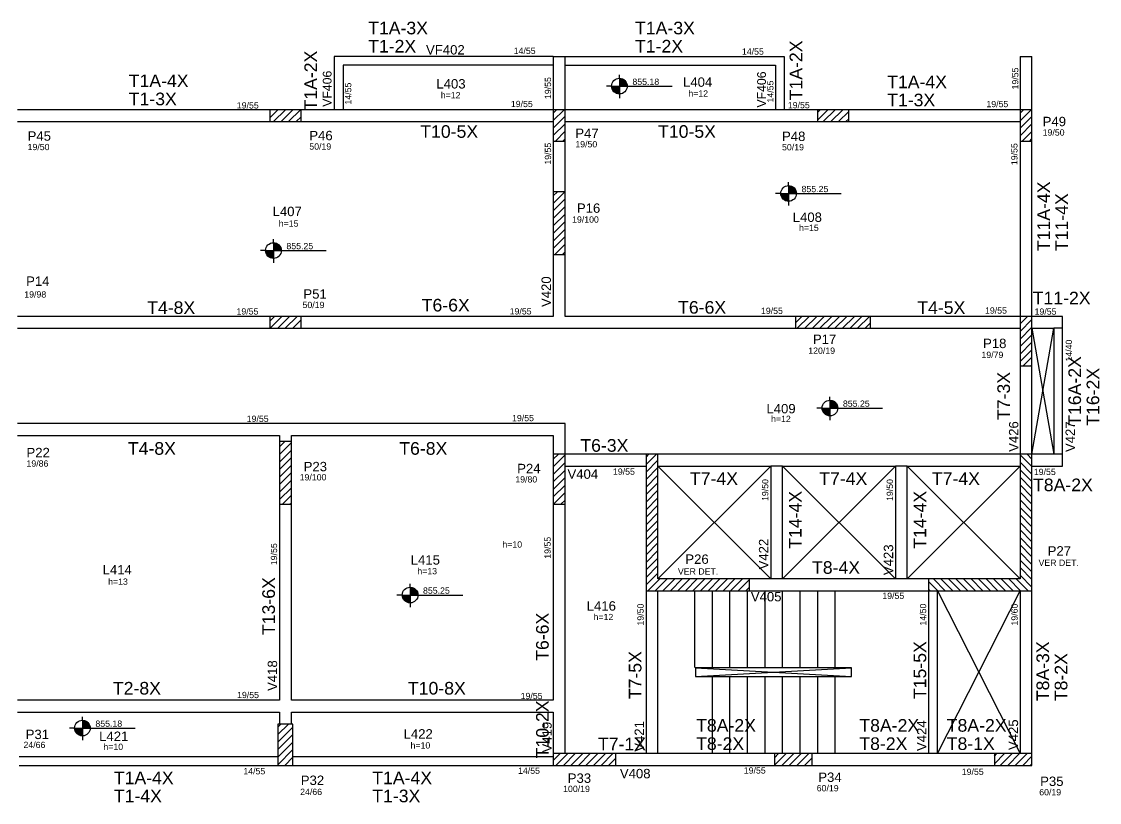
# Model space of a CAD drawing. Header units: millimetres. Extents: x 2785 to 6336, y 2570 to 3835.
# Drawn here: x 4616 to 6336, y 2588 to 3835 of the extents above; entities that cross this region are included whole.
import ezdxf

# ---------------------------------------------------------------- set-up
doc = ezdxf.new("R2010")
doc.units = ezdxf.units.MM
for name, color, linetype in [('1', 1, 'Continuous'), ('3', 3, 'Continuous'), ('4', 4, 'Continuous'), ('7', 7, 'Continuous'), ('9', 9, 'Continuous')]:
    doc.layers.add(name, color=color, linetype=linetype)
doc.layers.add('NOME DA VIGA', color=6, linetype='Continuous', lineweight=25)
doc.styles.get("Standard").update_dxf_attribs({"font": 'arial.ttf'})

msp = doc.modelspace()

# ---------------------------------------------------------------- linework, layer by layer
at = {"layer": '1', "linetype": 'Continuous'}
for p, q in [((6228.7, 3144.4), (6263.7, 3345.4)), ((6228.7, 3345.4), (6263.7, 3144.4)), ((6228.7, 3144.4), (6263.7, 3345.4)), ((6228.7, 3345.4), (6263.7, 3144.4)), ((5631.7, 2945.4), (5811.7, 3125.4)), ((5631.7, 3125.4), (5811.7, 2945.4)), ((5631.7, 2945.4), (5811.7, 3125.4)), ((5631.7, 3125.4), (5811.7, 2945.4)), ((5830.7, 2945.4), (6010.7, 3125.4)), ((5830.7, 3125.4), (6010.7, 2945.4)), ((5830.7, 2945.4), (6010.7, 3125.4)), ((5830.7, 3125.4), (6010.7, 2945.4)), ((6029.7, 2945.4), (6209.7, 3125.4)), ((6029.7, 3125.4), (6209.7, 2945.4)), ((6029.7, 2945.4), (6209.7, 3125.4)), ((6029.7, 3125.4), (6209.7, 2945.4)), ((6077.7, 2666.4), (6209.7, 2926.4)), ((6077.7, 2926.4), (6209.7, 2666.4)), ((6077.7, 2666.4), (6209.7, 2926.4)), ((6077.7, 2926.4), (6209.7, 2666.4))]:
    msp.add_line(p, q, dxfattribs=at)
at = {"layer": '3', "linetype": 'Continuous'}
for p, q in [((5464.7, 3779.4), (5115.2, 3779.4)), ((5115.2, 3779.4), (5115.2, 3694.4)), ((5483.7, 3779.4), (5833.2, 3779.4)), ((5833.2, 3779.4), (5833.2, 3694.4)), ((5129.2, 3765.4), (5129.2, 3694.4)), ((5464.7, 3765.4), (5129.2, 3765.4)), ((5483.7, 3765.4), (5819.2, 3765.4)), ((5819.2, 3765.4), (5819.2, 3694.4)), ((5570.3, 3744.6), (5570.3, 3750.1)), ((5570.3, 3744.6), (5570.3, 3719.6)), ((5570.3, 3743.9), (5574.2, 3743.9)), ((5570.3, 3743.2), (5576.1, 3743.2)), ((5570.3, 3742.4), (5577.4, 3742.4)), ((5570.3, 3741.6), (5578.4, 3741.6)), ((5570.3, 3740.8), (5579.3, 3740.8)), ((5570.3, 3740), (5580, 3740)), ((5570.3, 3739.2), (5580.6, 3739.2)), ((5570.3, 3738.4), (5581.1, 3738.4)), ((5570.3, 3737.6), (5581.5, 3737.6)), ((5570.3, 3736.8), (5581.9, 3736.8)), ((5570.3, 3736), (5582.2, 3736)), ((5570.3, 3735.2), (5582.4, 3735.2)), ((5570.3, 3734.4), (5582.6, 3734.4)), ((5570.3, 3733.6), (5582.7, 3733.6)), ((5557.8, 3732.1), (5549.4, 3732.1)), ((5557.8, 3732.1), (5582.8, 3732.1)), ((5570.3, 3731.3), (5557.8, 3731.3)), ((5570.3, 3730.5), (5557.9, 3730.5)), ((5570.3, 3729.7), (5558, 3729.7)), ((5570.3, 3728.9), (5558.2, 3728.9)), ((5570.3, 3728.1), (5558.5, 3728.1)), ((5570.3, 3727.3), (5558.8, 3727.3)), ((5570.3, 3726.5), (5559.1, 3726.5)), ((5570.3, 3725.7), (5559.5, 3725.7)), ((5570.3, 3724.9), (5560.1, 3724.9)), ((5570.3, 3724.1), (5560.7, 3724.1)), ((5570.3, 3723.3), (5561.4, 3723.3)), ((5570.3, 3722.5), (5562.2, 3722.5)), ((5570.3, 3721.7), (5563.2, 3721.7)), ((5570.3, 3721), (5564.6, 3721)), ((5570.3, 3720.2), (5566.5, 3720.2)), ((5570.3, 3732.8), (5582.8, 3732.8)), ((5570.3, 3719.6), (5570.3, 3712.7)), ((5582.8, 3732.1), (5654.2, 3732.1)), ((5012.2, 3681.4), (5025.2, 3694.4)), ((5012.2, 3693.4), (5013.1, 3694.4)), ((5018.2, 3675.4), (5037.2, 3694.4)), ((5030.2, 3675.4), (5049.2, 3694.4)), ((5042.2, 3675.4), (5061.2, 3694.4)), ((5054.2, 3675.4), (5062.2, 3683.3)), ((5464.7, 3677.1), (5481.9, 3694.4)), ((5464.7, 3689.1), (5469.9, 3694.4)), ((5464.7, 3665.1), (5483.7, 3684.1)), ((5886.2, 3677.9), (5902.7, 3694.4)), ((5886.2, 3689.9), (5890.7, 3694.4)), ((5895.7, 3675.4), (5914.7, 3694.4)), ((5907.7, 3675.4), (5926.7, 3694.4)), ((5919.7, 3675.4), (5936.2, 3691.8)), ((6209.7, 3676.8), (6227.2, 3694.4)), ((6209.7, 3688.9), (6215.2, 3694.4)), ((6209.7, 3664.8), (6228.7, 3683.8)), ((5464.7, 3653.1), (5483.7, 3672.1)), ((5931.8, 3675.4), (5936.2, 3679.8)), ((6209.7, 3652.8), (6228.7, 3671.8)), ((5468, 3644.4), (5483.7, 3660.1)), ((5480, 3644.4), (5483.7, 3648)), ((6213.3, 3644.4), (6228.7, 3659.8)), ((6225.3, 3644.4), (6228.7, 3647.7)), ((5840.3, 3573.2), (5840.3, 3578.7)), ((5464.7, 3544.9), (5483.2, 3563.4)), ((5464.7, 3556.9), (5471.2, 3563.4)), ((5840.3, 3573.2), (5840.3, 3548.2)), ((5840.3, 3572.6), (5844.2, 3572.6)), ((5840.3, 3571.8), (5846.1, 3571.8)), ((5840.3, 3571), (5847.4, 3571)), ((5840.3, 3570.2), (5848.4, 3570.2)), ((5840.3, 3569.4), (5849.3, 3569.4)), ((5840.3, 3568.6), (5850, 3568.6)), ((5840.3, 3567.8), (5850.6, 3567.8)), ((5840.3, 3567.1), (5851.1, 3567.1)), ((5840.3, 3566.3), (5851.5, 3566.3)), ((5840.3, 3565.5), (5851.9, 3565.5)), ((5840.3, 3564.7), (5852.2, 3564.7)), ((5840.3, 3563.9), (5852.4, 3563.9)), ((5840.3, 3563.1), (5852.6, 3563.1)), ((5840.3, 3562.3), (5852.7, 3562.3)), ((5840.3, 3561.5), (5852.8, 3561.5)), ((5464.7, 3532.9), (5483.7, 3551.9)), ((5827.8, 3560.7), (5819.4, 3560.7)), ((5827.8, 3560.7), (5852.8, 3560.7)), ((5840.3, 3559.9), (5827.8, 3559.9)), ((5840.3, 3559.1), (5827.9, 3559.1)), ((5840.3, 3558.3), (5828, 3558.3)), ((5840.3, 3557.5), (5828.2, 3557.5)), ((5840.3, 3556.7), (5828.5, 3556.7)), ((5840.3, 3556), (5828.8, 3556)), ((5840.3, 3555.2), (5829.1, 3555.2)), ((5840.3, 3554.4), (5829.5, 3554.4)), ((5840.3, 3553.6), (5830.1, 3553.6)), ((5840.3, 3552.8), (5830.7, 3552.8)), ((5840.3, 3552), (5831.4, 3552)), ((5840.3, 3551.2), (5832.2, 3551.2)), ((5840.3, 3550.4), (5833.2, 3550.4)), ((5840.3, 3549.6), (5834.6, 3549.6)), ((5840.3, 3548.8), (5836.5, 3548.8)), ((5840.3, 3548.2), (5840.3, 3541.3)), ((5852.8, 3560.7), (5924.2, 3560.7)), ((5464.7, 3520.9), (5483.7, 3539.9)), ((5464.7, 3508.8), (5483.7, 3527.8)), ((5464.7, 3496.8), (5483.7, 3515.8)), ((5464.7, 3484.8), (5483.7, 3503.8)), ((5018.1, 3482.1), (5018.1, 3487.6)), ((5018.1, 3482.1), (5018.1, 3457.1)), ((5018.1, 3481.5), (5022, 3481.5)), ((5018.1, 3480.7), (5023.9, 3480.7)), ((5018.1, 3479.9), (5025.2, 3479.9)), ((5018.1, 3479.1), (5026.2, 3479.1)), ((5018.1, 3478.3), (5027.1, 3478.3)), ((5018.1, 3477.5), (5027.8, 3477.5)), ((5018.1, 3476.7), (5028.4, 3476.7)), ((5018.1, 3476), (5028.9, 3476)), ((5464.7, 3472.8), (5483.7, 3491.8)), ((5467.3, 3463.4), (5483.7, 3479.7)), ((5005.6, 3469.6), (4997.2, 3469.6)), ((5005.6, 3469.6), (5030.6, 3469.6)), ((5018.1, 3468.8), (5005.6, 3468.8)), ((5018.1, 3468), (5005.7, 3468)), ((5018.1, 3467.2), (5005.9, 3467.2)), ((5018.1, 3466.4), (5006, 3466.4)), ((5018.1, 3465.6), (5006.3, 3465.6)), ((5018.1, 3464.9), (5006.6, 3464.9)), ((5018.1, 3464.1), (5006.9, 3464.1)), ((5018.1, 3463.3), (5007.4, 3463.3)), ((5018.1, 3462.5), (5007.9, 3462.5)), ((5018.1, 3461.7), (5008.5, 3461.7)), ((5018.1, 3460.9), (5009.2, 3460.9)), ((5018.1, 3460.1), (5010, 3460.1)), ((5018.1, 3459.3), (5011.1, 3459.3)), ((5018.1, 3458.5), (5012.4, 3458.5)), ((5018.1, 3475.2), (5029.3, 3475.2)), ((5018.1, 3474.4), (5029.7, 3474.4)), ((5018.1, 3473.6), (5030, 3473.6)), ((5018.1, 3472.8), (5030.2, 3472.8)), ((5018.1, 3472), (5030.4, 3472)), ((5018.1, 3471.2), (5030.5, 3471.2)), ((5018.1, 3470.4), (5030.6, 3470.4)), ((5030.6, 3469.6), (5102, 3469.6)), ((5479.3, 3463.4), (5483.7, 3467.7)), ((5018.1, 3457.7), (5014.3, 3457.7)), ((5018.1, 3457.1), (5018.1, 3450.2)), ((5012.2, 3356.9), (5019.7, 3364.4)), ((5012.7, 3345.4), (5031.7, 3364.4)), ((5024.8, 3345.4), (5043.8, 3364.4)), ((5036.8, 3345.4), (5055.8, 3364.4)), ((5048.8, 3345.4), (5062.2, 3358.8)), ((5851.2, 3354.4), (5861.2, 3364.4)), ((5854.2, 3345.4), (5873.2, 3364.4)), ((5866.2, 3345.4), (5885.2, 3364.4)), ((5878.2, 3345.4), (5897.2, 3364.4)), ((5890.3, 3345.4), (5909.3, 3364.4)), ((5902.3, 3345.4), (5921.3, 3364.4)), ((5914.3, 3345.4), (5933.3, 3364.4)), ((5926.3, 3345.4), (5945.3, 3364.4)), ((5938.3, 3345.4), (5957.3, 3364.4)), ((5950.4, 3345.4), (5969.4, 3364.4)), ((6209.7, 3352.3), (6221.8, 3364.4)), ((6209.7, 3364.3), (6209.8, 3364.4)), ((6209.7, 3340.2), (6228.7, 3359.2)), ((5060.8, 3345.4), (5062.2, 3346.7)), ((5962.4, 3345.4), (5971.2, 3354.2)), ((6209.7, 3328.2), (6228.7, 3347.2)), ((6209.7, 3316.2), (6228.7, 3335.2)), ((6209.7, 3304.2), (6228.7, 3323.2)), ((6209.7, 3292.2), (6228.7, 3311.2)), ((6214.9, 3285.4), (6228.7, 3299.1)), ((6226.9, 3285.4), (6228.7, 3287.1)), ((5906.3, 3230.6), (5906.3, 3236.1)), ((5893.8, 3218.1), (5885.4, 3218.1)), ((5893.8, 3218.1), (5918.8, 3218.1)), ((5906.3, 3217.3), (5893.8, 3217.3)), ((5906.3, 3230.6), (5906.3, 3205.6)), ((5906.3, 3229.9), (5910.1, 3229.9)), ((5906.3, 3229.2), (5912, 3229.2)), ((5906.3, 3228.4), (5913.4, 3228.4)), ((5906.3, 3227.6), (5914.4, 3227.6)), ((5906.3, 3226.8), (5915.3, 3226.8)), ((5906.3, 3226), (5916, 3226)), ((5906.3, 3225.2), (5916.6, 3225.2)), ((5906.3, 3224.4), (5917.1, 3224.4)), ((5906.3, 3223.6), (5917.5, 3223.6)), ((5906.3, 3222.8), (5917.9, 3222.8)), ((5906.3, 3222), (5918.2, 3222)), ((5906.3, 3221.2), (5918.4, 3221.2)), ((5906.3, 3220.4), (5918.6, 3220.4)), ((5906.3, 3219.6), (5918.7, 3219.6)), ((5906.3, 3218.8), (5918.8, 3218.8)), ((5918.8, 3218.1), (5990.2, 3218.1)), ((5906.3, 3216.5), (5893.9, 3216.5)), ((5906.3, 3215.7), (5894, 3215.7)), ((5906.3, 3214.9), (5894.2, 3214.9)), ((5906.3, 3214.1), (5894.4, 3214.1)), ((5906.3, 3213.3), (5894.7, 3213.3)), ((5906.3, 3212.5), (5895.1, 3212.5)), ((5906.3, 3211.7), (5895.5, 3211.7)), ((5906.3, 3210.9), (5896, 3210.9)), ((5906.3, 3210.1), (5896.6, 3210.1)), ((5906.3, 3209.3), (5897.3, 3209.3)), ((5906.3, 3208.5), (5898.2, 3208.5)), ((5906.3, 3207.7), (5899.2, 3207.7)), ((5906.3, 3207), (5900.5, 3207)), ((5906.3, 3206.2), (5902.4, 3206.2)), ((5906.3, 3205.6), (5906.3, 3198.7)), ((5027.7, 3156), (5036.1, 3164.4)), ((5027.7, 3144), (5046.7, 3163)), ((5027.7, 3131.9), (5046.7, 3150.9)), ((5027.7, 3119.9), (5046.7, 3138.9)), ((5464.7, 3136.2), (5472.9, 3144.4)), ((5464.7, 3124.2), (5483.7, 3143.2)), ((5464.7, 3112.1), (5483.7, 3131.1)), ((5612.7, 3127.9), (5629.2, 3144.4)), ((5612.7, 3139.9), (5617.1, 3144.4)), ((5612.7, 3115.9), (5631.7, 3134.9)), ((6209.7, 3143.6), (6228.7, 3124.6)), ((6209.7, 3131.6), (6228.7, 3112.6)), ((6221, 3144.4), (6228.7, 3136.6)), ((5027.7, 3107.9), (5046.7, 3126.9)), ((5027.7, 3095.9), (5046.7, 3114.9)), ((5464.7, 3100.1), (5483.7, 3119.1)), ((5612.7, 3103.9), (5631.7, 3122.9)), ((6209.7, 3119.6), (6228.7, 3100.6)), ((5027.7, 3083.9), (5046.7, 3102.9)), ((5464.7, 3088.1), (5483.7, 3107.1)), ((5612.7, 3091.9), (5631.7, 3110.9)), ((5612.7, 3079.8), (5631.7, 3098.8)), ((6209.7, 3107.6), (6228.7, 3088.6)), ((5027.7, 3071.8), (5046.7, 3090.8)), ((5464.7, 3076.1), (5483.7, 3095.1)), ((5465, 3064.4), (5483.7, 3083.1)), ((5612.7, 3067.8), (5631.7, 3086.8)), ((6209.7, 3095.5), (6228.7, 3076.5)), ((6209.7, 3083.5), (6228.7, 3064.5)), ((5032.3, 3064.4), (5046.7, 3078.8)), ((5044.3, 3064.4), (5046.7, 3066.8)), ((5477, 3064.4), (5483.7, 3071)), ((5612.7, 3055.8), (5631.7, 3074.8)), ((5612.7, 3043.8), (5631.7, 3062.8)), ((6209.7, 3071.5), (6228.7, 3052.5)), ((5612.7, 3031.7), (5631.7, 3050.7)), ((6209.7, 3059.5), (6228.7, 3040.5)), ((6209.7, 3047.4), (6228.7, 3028.4)), ((5612.7, 3019.7), (5631.7, 3038.7)), ((6209.7, 3035.4), (6228.7, 3016.4)), ((5612.7, 3007.7), (5631.7, 3026.7)), ((5612.7, 2995.7), (5631.7, 3014.7)), ((6209.7, 3023.4), (6228.7, 3004.4)), ((6209.7, 3011.4), (6228.7, 2992.4)), ((5612.7, 2983.7), (5631.7, 3002.7)), ((6209.7, 2999.4), (6228.7, 2980.4)), ((5612.7, 2971.6), (5631.7, 2990.6)), ((5612.7, 2959.6), (5631.7, 2978.6)), ((6209.7, 2987.3), (6228.7, 2968.3)), ((5612.7, 2947.6), (5631.7, 2966.6)), ((6209.7, 2975.3), (6228.7, 2956.3)), ((6209.7, 2963.3), (6228.7, 2944.3)), ((5612.7, 2935.6), (5631.7, 2954.6)), ((5615.5, 2926.4), (5634.5, 2945.4)), ((5627.5, 2926.4), (5646.5, 2945.4)), ((5639.5, 2926.4), (5658.5, 2945.4)), ((5651.6, 2926.4), (5670.6, 2945.4)), ((5663.6, 2926.4), (5682.6, 2945.4)), ((5675.6, 2926.4), (5694.6, 2945.4)), ((5687.6, 2926.4), (5706.6, 2945.4)), ((5699.7, 2926.4), (5718.7, 2945.4)), ((5711.7, 2926.4), (5730.7, 2945.4)), ((5723.7, 2926.4), (5742.7, 2945.4)), ((5735.7, 2926.4), (5754.7, 2945.4)), ((5747.7, 2926.4), (5766.7, 2945.4)), ((5759.8, 2926.4), (5777.7, 2944.3)), ((6071.4, 2945.4), (6090.4, 2926.4)), ((6083.4, 2945.4), (6102.4, 2926.4)), ((6095.4, 2945.4), (6114.4, 2926.4)), ((6107.4, 2945.4), (6126.4, 2926.4)), ((6119.4, 2945.4), (6138.4, 2926.4)), ((6131.5, 2945.4), (6150.5, 2926.4)), ((6143.5, 2945.4), (6162.5, 2926.4)), ((6155.5, 2945.4), (6174.5, 2926.4)), ((6167.5, 2945.4), (6186.5, 2926.4)), ((6179.6, 2945.4), (6198.6, 2926.4)), ((6191.6, 2945.4), (6210.6, 2926.4)), ((6203.6, 2945.4), (6222.6, 2926.4)), ((6209.7, 2951.3), (6228.7, 2932.3)), ((5236.2, 2932), (5236.2, 2937.5)), ((5236.2, 2932), (5236.2, 2907)), ((5236.2, 2931.4), (5240, 2931.4)), ((5236.2, 2930.6), (5241.9, 2930.6)), ((5236.2, 2929.8), (5243.2, 2929.8)), ((5236.2, 2929), (5244.3, 2929)), ((5236.2, 2928.2), (5245.1, 2928.2)), ((5236.2, 2927.4), (5245.8, 2927.4)), ((5236.2, 2926.6), (5246.4, 2926.6)), ((5236.2, 2925.8), (5246.9, 2925.8)), ((5236.2, 2925), (5247.4, 2925)), ((5771.8, 2926.4), (5777.7, 2932.3)), ((6063.7, 2941), (6078.3, 2926.4)), ((6063.7, 2929), (6066.3, 2926.4)), ((5223.7, 2919.5), (5215.2, 2919.5)), ((5223.7, 2919.5), (5248.7, 2919.5)), ((5236.2, 2918.7), (5223.7, 2918.7)), ((5236.2, 2917.9), (5223.8, 2917.9)), ((5236.2, 2917.1), (5223.9, 2917.1)), ((5236.2, 2916.3), (5224.1, 2916.3)), ((5236.2, 2915.5), (5224.3, 2915.5)), ((5236.2, 2914.7), (5224.6, 2914.7)), ((5236.2, 2913.9), (5225, 2913.9)), ((5236.2, 2913.1), (5225.4, 2913.1)), ((5236.2, 2912.4), (5225.9, 2912.4)), ((5236.2, 2911.6), (5226.5, 2911.6)), ((5236.2, 2910.8), (5227.2, 2910.8)), ((5236.2, 2910), (5228, 2910)), ((5236.2, 2909.2), (5229.1, 2909.2)), ((5236.2, 2908.4), (5230.4, 2908.4)), ((5236.2, 2907.6), (5232.3, 2907.6)), ((5236.2, 2924.2), (5247.7, 2924.2)), ((5236.2, 2923.5), (5248, 2923.5)), ((5236.2, 2922.7), (5248.2, 2922.7)), ((5236.2, 2921.9), (5248.4, 2921.9)), ((5236.2, 2921.1), (5248.6, 2921.1)), ((5236.2, 2920.3), (5248.7, 2920.3)), ((5248.7, 2919.5), (5320.1, 2919.5)), ((5236.2, 2907), (5236.2, 2900.1)), ((4713.2, 2719.5), (4713.2, 2725)), ((4713.2, 2719.5), (4713.2, 2694.5)), ((4713.2, 2718.9), (4717.1, 2718.9)), ((4700.7, 2707), (4692.3, 2707)), ((4700.7, 2707), (4725.7, 2707)), ((4713.2, 2706.2), (4700.7, 2706.2)), ((4713.2, 2705.4), (4700.8, 2705.4)), ((4713.2, 2704.6), (4701, 2704.6)), ((4713.2, 2703.8), (4701.1, 2703.8)), ((4713.2, 2703), (4701.4, 2703)), ((4713.2, 2702.2), (4701.7, 2702.2)), ((4713.2, 2701.4), (4702, 2701.4)), ((4713.2, 2718.1), (4719, 2718.1)), ((4713.2, 2717.3), (4720.3, 2717.3)), ((4713.2, 2716.5), (4721.3, 2716.5)), ((4713.2, 2715.7), (4722.2, 2715.7)), ((4713.2, 2714.9), (4722.9, 2714.9)), ((4713.2, 2714.1), (4723.5, 2714.1)), ((4713.2, 2713.3), (4724, 2713.3)), ((4713.2, 2712.5), (4724.4, 2712.5)), ((4713.2, 2711.8), (4724.8, 2711.8)), ((4713.2, 2711), (4725.1, 2711)), ((4713.2, 2710.2), (4725.3, 2710.2)), ((4713.2, 2709.4), (4725.5, 2709.4)), ((4713.2, 2708.6), (4725.6, 2708.6)), ((4713.2, 2707.8), (4725.7, 2707.8)), ((4725.7, 2707), (4797.1, 2707)), ((5025.2, 2696.7), (5041.9, 2713.4)), ((5025.2, 2708.7), (5029.9, 2713.4)), ((5025.2, 2684.7), (5049.2, 2708.7)), ((4713.2, 2700.7), (4702.5, 2700.7)), ((4713.2, 2699.9), (4703, 2699.9)), ((4713.2, 2699.1), (4703.6, 2699.1)), ((4713.2, 2698.3), (4704.3, 2698.3)), ((4713.2, 2697.5), (4705.1, 2697.5)), ((4713.2, 2696.7), (4706.2, 2696.7)), ((4713.2, 2695.9), (4707.5, 2695.9)), ((4713.2, 2695.1), (4709.4, 2695.1)), ((4713.2, 2694.5), (4713.2, 2687.6)), ((5025.2, 2672.6), (5049.2, 2696.6)), ((5025.2, 2660.6), (5049.2, 2684.6)), ((5025.2, 2648.6), (5049.2, 2672.6)), ((5036, 2647.4), (5049.2, 2660.6)), ((5464.7, 2655.4), (5475.7, 2666.4)), ((5468.7, 2647.4), (5487.7, 2666.4)), ((5480.8, 2647.4), (5499.8, 2666.4)), ((5492.8, 2647.4), (5511.8, 2666.4)), ((5504.8, 2647.4), (5523.8, 2666.4)), ((5516.8, 2647.4), (5535.8, 2666.4)), ((5528.8, 2647.4), (5547.8, 2666.4)), ((5540.9, 2647.4), (5559.9, 2666.4)), ((5552.9, 2647.4), (5564.7, 2659.2)), ((5817.7, 2647.7), (5836.3, 2666.4)), ((5817.7, 2659.7), (5824.3, 2666.4)), ((5829.4, 2647.4), (5848.4, 2666.4)), ((5841.4, 2647.4), (5860.4, 2666.4)), ((5853.4, 2647.4), (5872.4, 2666.4)), ((5865.4, 2647.4), (5877.7, 2659.6)), ((6168.7, 2650.1), (6184.9, 2666.4)), ((6168.7, 2662.1), (6172.9, 2666.4)), ((6178, 2647.4), (6197, 2666.4)), ((6190, 2647.4), (6209, 2666.4)), ((6202, 2647.4), (6221, 2666.4)), ((6214, 2647.4), (6228.7, 2662)), ((6226, 2647.4), (6228.7, 2650)), ((5048, 2647.4), (5049.2, 2648.6)), ((5877.4, 2647.4), (5877.7, 2647.6))]:
    msp.add_line(p, q, dxfattribs=at)
for points in [[(5464.7, 3779.4), (5464.7, 3694.4)], [(5464.7, 3779.4), (5483.7, 3779.4)], [(5483.7, 3694.4), (5483.7, 3779.4)], [(6209.7, 3779.4), (6209.7, 3694.4)], [(6209.7, 3779.4), (6228.7, 3779.4)], [(6228.7, 3694.4), (6228.7, 3779.4)], [(5012.2, 3694.4), (4609.7, 3694.4)], [(5464.7, 3694.4), (5062.2, 3694.4)], [(5886.2, 3694.4), (5483.7, 3694.4)], [(6209.7, 3694.4), (5936.2, 3694.4)], [(4609.7, 3675.4), (5012.2, 3675.4)], [(5062.2, 3675.4), (5464.7, 3675.4)], [(5483.7, 3675.4), (5886.2, 3675.4)], [(5936.2, 3675.4), (6209.7, 3675.4)], [(5464.7, 3644.4), (5464.7, 3563.4)], [(5483.7, 3563.4), (5483.7, 3644.4)], [(6209.7, 3644.4), (6209.7, 3364.4)], [(6228.7, 3364.4), (6228.7, 3644.4)], [(5464.7, 3463.4), (5464.7, 3364.4)], [(5483.7, 3364.4), (5483.7, 3463.4)], [(5012.2, 3364.4), (4609.7, 3364.4)], [(5464.7, 3364.4), (5062.2, 3364.4)], [(5851.2, 3364.4), (5483.7, 3364.4)], [(6209.7, 3364.4), (5971.2, 3364.4)], [(6277.7, 3364.4), (6228.7, 3364.4)], [(6277.7, 3125.4), (6277.7, 3364.4)], [(4609.7, 3345.4), (5012.2, 3345.4)], [(5062.2, 3345.4), (5474.2, 3345.4)], [(5474.2, 3345.4), (5851.2, 3345.4)], [(5971.2, 3345.4), (6209.7, 3345.4)], [(6228.7, 3345.4), (6263.7, 3345.4)], [(6263.7, 3345.4), (6263.7, 3144.4)], [(6277.7, 3345.4), (6263.7, 3345.4)], [(6209.7, 3285.4), (6209.7, 3144.4)], [(6228.7, 3144.4), (6228.7, 3285.4)], [(5037.2, 3193.4), (4609.7, 3193.4)], [(5483.7, 3193.4), (5037.2, 3193.4)], [(5483.7, 3144.4), (5483.7, 3193.4)], [(4609.7, 3174.4), (5027.7, 3174.4)], [(5027.7, 3174.4), (5027.7, 3164.4)], [(5046.7, 3174.4), (5464.7, 3174.4)], [(5046.7, 3164.4), (5046.7, 3174.4)], [(5464.7, 3174.4), (5464.7, 3144.4)], [(5612.7, 3144.4), (5483.7, 3144.4)], [(5821.2, 3144.4), (5631.7, 3144.4)], [(6020.2, 3144.4), (5821.2, 3144.4)], [(6209.7, 3144.4), (6020.2, 3144.4)], [(6263.7, 3144.4), (6228.7, 3144.4)], [(6277.7, 3144.4), (6263.7, 3144.4)], [(5483.7, 3125.4), (5612.7, 3125.4)], [(5631.7, 3125.4), (5811.7, 3125.4)], [(5811.7, 3125.4), (5811.7, 2945.4)], [(5830.7, 3125.4), (5811.7, 3125.4)], [(5830.7, 3125.4), (6010.7, 3125.4)], [(5830.7, 2945.4), (5830.7, 3125.4)], [(6010.7, 3125.4), (6010.7, 2945.4)], [(6029.7, 3125.4), (6010.7, 3125.4)], [(6029.7, 3125.4), (6209.7, 3125.4)], [(6029.7, 2945.4), (6029.7, 3125.4)], [(6228.7, 3125.4), (6277.7, 3125.4)], [(5027.7, 3064.4), (5027.7, 2751.4)], [(5046.7, 2751.4), (5046.7, 3064.4)], [(5464.7, 3064.4), (5464.7, 2751.4)], [(5483.7, 2749.1), (5483.7, 3064.4)], [(5811.7, 2945.4), (5777.7, 2945.4)], [(5830.7, 2945.4), (5811.7, 2945.4)], [(6010.7, 2945.4), (5830.7, 2945.4)], [(6029.7, 2945.4), (6010.7, 2945.4)], [(6063.7, 2945.4), (6029.7, 2945.4)], [(5612.7, 2926.4), (5612.7, 2666.4)], [(5631.7, 2666.4), (5631.7, 2926.4)], [(5777.7, 2926.4), (5821.2, 2926.4)], [(5821.2, 2926.4), (6020.2, 2926.4)], [(6020.2, 2926.4), (6063.7, 2926.4)], [(6063.7, 2926.4), (6063.7, 2666.4)], [(6077.7, 2666.4), (6077.7, 2926.4)], [(6209.7, 2926.4), (6209.7, 2666.4)], [(6228.7, 2666.4), (6228.7, 2926.4)], [(5027.7, 2751.4), (4609.7, 2751.4)], [(5464.7, 2751.4), (5046.7, 2751.4)], [(5483.7, 2666.4), (5483.7, 2749.1)], [(4609.7, 2732.4), (5027.7, 2732.4)], [(5027.7, 2732.4), (5027.7, 2713.4)], [(5046.7, 2732.4), (5464.7, 2732.4)], [(5046.7, 2713.4), (5046.7, 2732.4)], [(5464.7, 2732.4), (5464.7, 2666.4)], [(5025.2, 2661.4), (4612.2, 2661.4)], [(5464.7, 2661.4), (5049.2, 2661.4)], [(5612.7, 2666.4), (5564.7, 2666.4)], [(5631.7, 2666.4), (5612.7, 2666.4)], [(5817.7, 2666.4), (5631.7, 2666.4)], [(6063.7, 2666.4), (5877.7, 2666.4)], [(6077.7, 2666.4), (6063.7, 2666.4)], [(6168.7, 2666.4), (6077.7, 2666.4)], [(4612.2, 2647.4), (5025.2, 2647.4)], [(5049.2, 2647.4), (5464.7, 2647.4)], [(5564.7, 2647.4), (5622.2, 2647.4)], [(5622.2, 2647.4), (5817.7, 2647.4)], [(5877.7, 2647.4), (6070.7, 2647.4)], [(6070.7, 2647.4), (6168.7, 2647.4)]]:
    msp.add_lwpolyline(points, dxfattribs=at)
for centre in [(5570.3, 3732.1), (5840.3, 3560.7), (5018.1, 3469.6), (5906.3, 3218.1), (5236.2, 2919.5), (4713.2, 2707)]:
    msp.add_circle(centre, 12.5, dxfattribs=at)
at = {"layer": '7', "linetype": 'Continuous'}
for points in [[(5012.2, 3675.4), (5062.2, 3675.4), (5062.2, 3694.4), (5012.2, 3694.4), (5012.2, 3675.4)], [(5464.7, 3644.4), (5483.7, 3644.4), (5483.7, 3694.4), (5464.7, 3694.4), (5464.7, 3644.4)], [(5886.2, 3675.4), (5936.2, 3675.4), (5936.2, 3694.4), (5886.2, 3694.4), (5886.2, 3675.4)], [(6209.7, 3644.4), (6228.7, 3644.4), (6228.7, 3694.4), (6209.7, 3694.4), (6209.7, 3644.4)], [(5464.7, 3463.4), (5483.7, 3463.4), (5483.7, 3563.4), (5464.7, 3563.4), (5464.7, 3463.4)], [(5012.2, 3345.4), (5062.2, 3345.4), (5062.2, 3364.4), (5012.2, 3364.4), (5012.2, 3345.4)], [(5851.2, 3345.4), (5971.2, 3345.4), (5971.2, 3364.4), (5851.2, 3364.4), (5851.2, 3345.4)], [(6209.7, 3285.4), (6228.7, 3285.4), (6228.7, 3364.4), (6209.7, 3364.4), (6209.7, 3285.4)], [(5027.7, 3064.4), (5046.7, 3064.4), (5046.7, 3164.4), (5027.7, 3164.4), (5027.7, 3064.4)], [(5464.7, 3064.4), (5483.7, 3064.4), (5483.7, 3144.4), (5464.7, 3144.4), (5464.7, 3064.4)], [(5612.7, 2926.4), (5777.7, 2926.4), (5777.7, 2945.4), (5631.7, 2945.4), (5631.7, 3144.4), (5612.7, 3144.4), (5612.7, 2926.4)], [(6228.7, 2926.4), (6228.7, 3144.4), (6209.7, 3144.4), (6209.7, 2945.4), (6063.7, 2945.4), (6063.7, 2926.4), (6228.7, 2926.4)], [(5025.2, 2647.4), (5049.2, 2647.4), (5049.2, 2713.4), (5025.2, 2713.4), (5025.2, 2647.4)], [(5464.7, 2647.4), (5564.7, 2647.4), (5564.7, 2666.4), (5464.7, 2666.4), (5464.7, 2647.4)], [(5817.7, 2647.4), (5877.7, 2647.4), (5877.7, 2666.4), (5817.7, 2666.4), (5817.7, 2647.4)], [(6168.7, 2647.4), (6228.7, 2647.4), (6228.7, 2666.4), (6168.7, 2666.4), (6168.7, 2647.4)]]:
    msp.add_lwpolyline(points, dxfattribs=at)
at = {"layer": '9', "linetype": 'Continuous'}
for p, q in [((5690.2, 2924.9), (5690.2, 2804.9)), ((5718.2, 2924.9), (5718.2, 2803.4)), ((5746.2, 2924.9), (5746.2, 2803.4)), ((5774.2, 2926.4), (5774.2, 2803.4)), ((5802.2, 2926.4), (5802.2, 2803.4)), ((5830.2, 2926.4), (5830.2, 2803.4)), ((5858.2, 2926.4), (5858.2, 2803.4)), ((5886.2, 2926.4), (5886.2, 2803.4)), ((5914.2, 2926.4), (5914.2, 2803.4)), ((5691.7, 2803.4), (5690.2, 2804.9)), ((5691.7, 2803.4), (5940.7, 2789.4)), ((5691.7, 2789.4), (5940.7, 2803.4)), ((5718.2, 2789.4), (5718.2, 2666.4)), ((5746.2, 2789.4), (5746.2, 2666.4)), ((5774.2, 2789.4), (5774.2, 2666.4)), ((5802.2, 2789.4), (5802.2, 2666.4)), ((5830.2, 2789.4), (5830.2, 2666.4)), ((5858.2, 2789.4), (5858.2, 2666.4)), ((5886.2, 2789.4), (5886.2, 2666.4)), ((5914.2, 2789.4), (5914.2, 2666.4))]:
    msp.add_line(p, q, dxfattribs=at)
msp.add_lwpolyline([(5691.7, 2789.4), (5940.7, 2789.4), (5940.7, 2803.4), (5691.7, 2803.4), (5691.7, 2789.4)], dxfattribs=at)

# ---------------------------------------------------------------- texts
at = {"layer": '3', "linetype": 'Continuous'}
for s, p in [('14/55', (5401.5, 3783.4)), ('14/55', (5765.8, 3782.3)), ('855.18', (5591, 3734.1)), ('h=12', (5285.2, 3712.7)), ('h=12', (5680.3, 3715.4)), ('19/55', (4959.6, 3696.4)), ('19/55', (5397, 3698.6)), ('19/55', (5839.1, 3696.7)), ('19/55', (6156, 3698.5)), ('19/50', (6245.8, 3653.1)), ('19/50', (4625.7, 3629.9)), ('50/19', (5075.3, 3630.7)), ('19/50', (5499.9, 3634.3)), ('50/19', (5829.8, 3629.5)), ('855.25', (5861, 3562.8)), ('h=15', (5026.5, 3507.7)), ('19/100', (5494.7, 3514.1)), ('h=15', (5856.9, 3501)), ('855.25', (5038.8, 3471.7)), ('19/98', (4620.4, 3394.5)), ('19/55', (4959.1, 3367.4)), ('50/19', (5064.5, 3377.7)), ('19/55', (5395.1, 3367.5)), ('19/55', (5796.2, 3368.3)), ('19/55', (6153.8, 3368.8)), ('19/55', (6232.9, 3367.1)), ('120/19', (5871.7, 3304.7)), ('19/79', (6148.1, 3298)), ('855.25', (5927, 3220.1)), ('19/55', (4975.4, 3195.9)), ('19/55', (5398.9, 3197.1)), ('h=12', (5812.3, 3195.8)), ('19/86', (4623.9, 3124.5)), ('19/55', (5560, 3111.6)), ('19/55', (6231.7, 3111.1)), ('19/100', (5059.9, 3102.5)), ('19/80', (5404.1, 3099.2)), ('h=10', (5383.5, 2995.3)), ('h=13', (5247.7, 2952.7)), ('VER DET.', (5663.6, 2952.2)), ('VER DET.', (6239.2, 2966.1)), ('h=13', (4754.2, 2935.9)), ('855.25', (5256.8, 2921.6)), ('19/55', (5989.9, 2913.3)), ('h=12', (5529, 2879.4)), ('19/55', (4960, 2754.9)), ('19/55', (5412.6, 2753.3)), ('855.18', (4733.9, 2709.1)), ('24/66', (4619.1, 2675.2)), ('h=10', (5236.9, 2674.4)), ('h=10', (4746.7, 2672.2)), ('14/55', (4970, 2633.2)), ('14/55', (5408.5, 2634)), ('19/55', (5768.8, 2634.4)), ('19/55', (6116.7, 2632.3)), ('100/19', (5480.4, 2605)), ('60/19', (5885.2, 2606.1)), ('24/66', (5060.7, 2600.2)), ('60/19', (6240.3, 2599.6))]:
    msp.add_text(s, height=10, dxfattribs=at).set_placement(p)
for s, p in [('19/55', (6207, 3726.8)), ('14/55', (5142.3, 3702.7)), ('19/55', (5461.2, 3711.5)), ('14/55', (5816.1, 3706)), ('19/55', (5461.2, 3606.7)), ('19/55', (6205.6, 3606)), ('14/40', (6292.6, 3292.3)), ('19/50', (5807.9, 3069.7)), ('19/50', (6006.9, 3069.7)), ('19/55', (5460.6, 2977.5)), ('19/55', (5023.9, 2967.2)), ('19/50', (5608.9, 2870.8)), ('14/50', (6059.9, 2870.8)), ('19/60', (6205.9, 2870.8))]:
    msp.add_text(s, height=10, rotation=90, dxfattribs=at).set_placement(p)
at = {"layer": '4', "linetype": 'Continuous'}
for s, p in [('VF402', (5261.6, 3782.6)), ('L403', (5278.1, 3728.3)), ('L404', (5671.8, 3731)), ('P49', (6245.8, 3668.1)), ('P45', (4625.7, 3644.9)), ('P46', (5075.3, 3645.7)), ('P47', (5499.9, 3649.3)), ('P48', (5829.8, 3644.5)), ('P16', (5502.4, 3529.8)), ('L407', (5016.7, 3524.5)), ('L408', (5846.9, 3515.3)), ('P14', (4623.3, 3413.2)), ('P51', (5065.9, 3392.7)), ('P17', (5879.1, 3320.5)), ('P18', (6150.7, 3313.8)), ('L409', (5804.9, 3209.6)), ('P22', (4623.9, 3139.5)), ('P23', (5066.3, 3117.1)), ('P24', (5407.1, 3114)), ('V404', (5487.4, 3105.1)), ('P27', (6253.8, 2982.5)), ('L415', (5237.2, 2968.1)), ('P26', (5675.5, 2969.3)), ('L414', (4745.4, 2952.3)), ('L416', (5518.1, 2894.6)), ('V405', (5780, 2909.4)), ('P31', (4622.6, 2689.5)), ('L421', (4739.9, 2686.5)), ('L422', (5225.8, 2690.3)), ('P33', (5487.8, 2619.6)), ('V408', (5571, 2626.9)), ('P34', (5887.7, 2621.1)), ('P32', (5061.7, 2616.2)), ('P35', (6241.8, 2614.6))]:
    msp.add_text(s, height=15, dxfattribs=at).set_placement(p)
for s, height, p in [('VF406', 14, (5110.8, 3699.1)), ('VF406', 14, (5804.1, 3697.9)), ('V420', 15, (5460.9, 3379.4)), ('V426', 15, (6207, 3148.1)), ('V427', 15, (6297.3, 3147.8)), ('V422', 15, (5807.9, 2960.4)), ('V423', 15, (6007.2, 2951.4)), ('V418', 15, (5023.9, 2766.4)), ('V424', 15, (6060.2, 2670.4)), ('V425', 15, (6206.6, 2672)), ('V419', 15, (5462.2, 2668.1)), ('V421', 15, (5609.5, 2669.3))]:
    msp.add_text(s, height=height, rotation=90, dxfattribs=at).set_placement(p)
at = {"layer": 'NOME DA VIGA', "color": 6, "linetype": 'Continuous'}
for s, p in [('T1A-3X', (5169.2, 3814.8)), ('T1A-3X', (5595.2, 3814.8)), ('T1-2X', (5169.2, 3785.8)), ('T1-2X', (5595.2, 3785.8)), ('T1A-4X', (4787.1, 3730.5)), ('T1A-4X', (5997.6, 3728.8)), ('T1-3X', (4787.1, 3701.6)), ('T1-3X', (5997.6, 3699.9)), ('T10-5X', (5252.4, 3649.6)), ('T10-5X', (5632, 3649.6)), ('T6-6X', (5254.7, 3372.3)), ('T6-6X', (5663.9, 3368.8)), ('T11-2X', (6229.9, 3383.7)), ('T4-8X', (4816.5, 3368.3)), ('T4-5X', (6045.7, 3368.3)), ('T6-3X', (5507.9, 3148.3)), ('T4-8X', (4785.7, 3143.5)), ('T6-8X', (5218.9, 3143.5)), ('T7-4X', (5682.8, 3095.3)), ('T7-4X', (5889.2, 3095.3)), ('T7-4X', (6069, 3095.3)), ('T8A-2X', (6230.4, 3085.3)), ('T8-4X', (5877.7, 2953.4)), ('T2-8X', (4761.8, 2760.6)), ('T10-8X', (5232.7, 2760.6)), ('T8A-2X', (5692.7, 2701.3)), ('T8A-2X', (5953.2, 2701.3)), ('T8A-2X', (6092.7, 2701.3)), ('T7-1X', (5536, 2671.5)), ('T8-2X', (5692.7, 2672.1)), ('T8-2X', (5953.2, 2672.1)), ('T8-1X', (6092.7, 2672.1)), ('T1A-4X', (4763.3, 2617.5)), ('T1A-4X', (5175.8, 2617.5)), ('T1-4X', (4763.3, 2588.6)), ('T1-3X', (5175.8, 2588.6))]:
    msp.add_text(s, height=20.16, dxfattribs=at).set_placement(p)
for s, p in [('T1A-2X', (5862.1, 3709.5)), ('T1A-2X', (5087.6, 3693.2)), ('T11A-4X', (6257.3, 3468.7)), ('T11-4X', (6286.2, 3468.7)), ('T16A-2X', (6307, 3189.8)), ('T7-3X', (6193.6, 3199)), ('T16-2X', (6336.1, 3189.8)), ('T14-4X', (5860.9, 2993.4)), ('T14-4X', (6059.9, 2993.4)), ('T13-6X', (5020.4, 2855.6)), ('T6-6X', (5457.4, 2814.5)), ('T15-5X', (6059.9, 2753.4)), ('T8A-3X', (6256.1, 2750)), ('T7-5X', (5605.4, 2753.2)), ('T8-2X', (6285.2, 2750)), ('T10-2X', (5457.4, 2658.8))]:
    msp.add_text(s, height=20.16, rotation=90, dxfattribs=at).set_placement(p)

doc.saveas('drawing.dxf')
